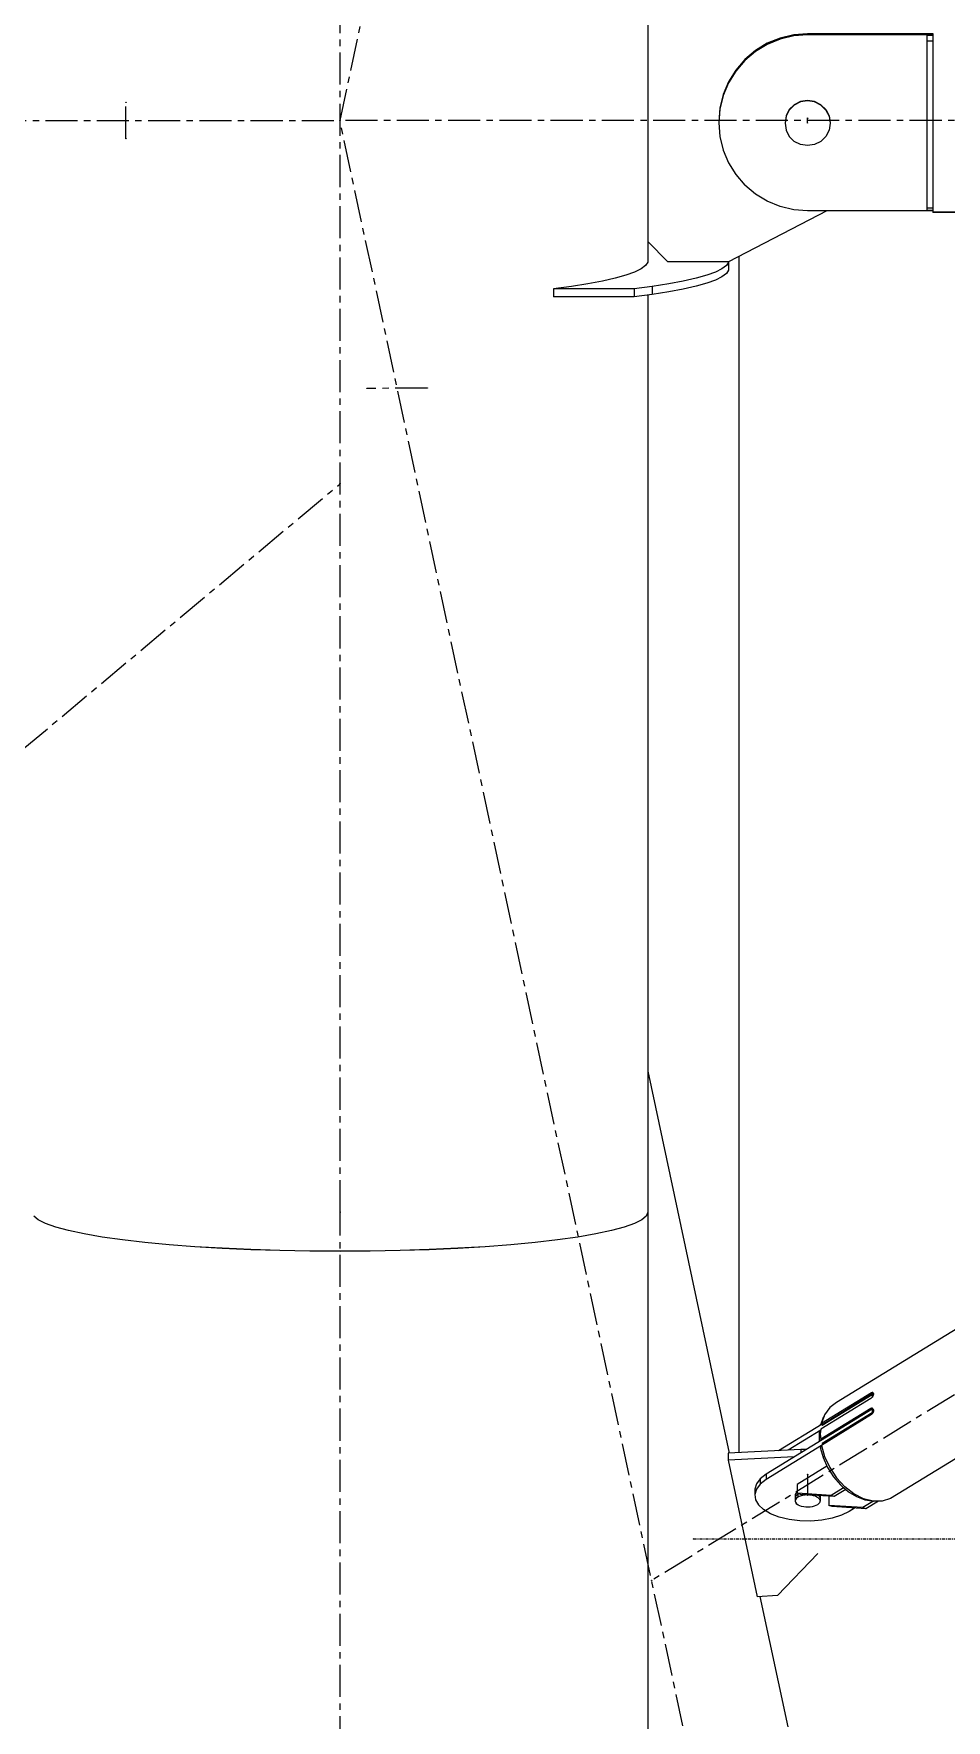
# Model space of a CAD drawing. Header units: millimetres. Extents: x 5143 to 30813, y 232 to 21408.
# Drawn here: x 11764.2 to 11990.1, y 5503.9 to 5921.8 of the extents above; entities that cross this region are included whole.
import ezdxf

# ---------------------------------------------------------------- set-up
doc = ezdxf.new("R2010")
doc.units = ezdxf.units.MM
doc.header["$LTSCALE"] = 0.25
for name, pattern in [('CENTER', [50.8, 31.75, -6.35, 6.35, -6.35]), ('XKITLINE00', [0]), ('XKITLINE03', [6, 3, -1, 1, -1])]:
    doc.linetypes.add(name, pattern=pattern)

msp = doc.modelspace()

# ---------------------------------------------------------------- linework, layer by layer
at = {"color": 8, "linetype": 'CENTER'}
for p, q in [((11840, 5629.8), (11840, 7286.23)), ((11840, 5900.27), (12015, 6720.27)), ((11786.98, 5895.77), (11786.98, 5904.77)), ((11589.27, 5900.27), (11840, 5900.27)), ((12015, 5080.27), (11840, 5900.27)), ((12370, 5900.27), (11840, 5900.27)), ((11955.8, 5899.7), (11955.8, 5900.85)), ((11861.6, 5833.98), (11846.7, 5833.9)), ((10096.38, 4350.27), (11840, 5810.27)), ((12349.38, 5803.7), (11917.19, 5538.56)), ((11840, 3985.69), (11840, 5629.8)), ((11955.8, 5564.87), (11955.8, 5559.62))]:
    msp.add_line(p, q, dxfattribs=at)
at = {"color": 8, "linetype": 'XKITLINE00'}
for p, q in [((11916.2, 5928.43), (11916.2, 5870.26)), ((11952.35, 5921.51), (11949, 5920.71)), ((11952.35, 5921.25), (11949, 5920.46)), ((11955.8, 5921.78), (11952.35, 5921.51)), ((11955.8, 5921.52), (11952.35, 5921.25)), ((11952.35, 5921.51), (11952.35, 5921.25)), ((11986.8, 5921.78), (11955.8, 5921.78)), ((11955.8, 5921.78), (11955.8, 5921.52)), ((11986.8, 5921.52), (11955.8, 5921.52)), ((11985.3, 5921.38), (11985.3, 5917.99)), ((11986.8, 5921.38), (11985.3, 5921.38)), ((11986.8, 5921.84), (11986.8, 5877.54)), ((11942.86, 5917.61), (11940.24, 5915.39)), ((11942.86, 5917.36), (11940.24, 5915.13)), ((11945.81, 5919.4), (11942.86, 5917.61)), ((11945.81, 5919.14), (11942.86, 5917.36)), ((11949, 5920.71), (11945.81, 5919.4)), ((11949, 5920.46), (11945.81, 5919.14)), ((11986.8, 5919.94), (11985.3, 5919.94)), ((11985.3, 5917.99), (11985.3, 5878)), ((11938, 5912.78), (11936.19, 5909.86)), ((11940.24, 5915.39), (11938, 5912.78)), ((11940.24, 5915.13), (11938, 5912.53)), ((11936.19, 5909.86), (11934.87, 5906.7)), ((11936.19, 5909.61), (11934.87, 5906.45)), ((11938, 5912.53), (11936.19, 5909.61)), ((11934.87, 5906.7), (11934.07, 5903.37)), ((11934.87, 5906.45), (11934.07, 5903.12)), ((11954.06, 5904.98), (11952.5, 5904.2)), ((11954.06, 5904.88), (11952.5, 5904.09)), ((11955.8, 5905.26), (11954.06, 5904.98)), ((11955.8, 5905.15), (11954.06, 5904.88)), ((11955.8, 5905.26), (11955.8, 5905.15)), ((11957.53, 5904.98), (11955.8, 5905.26)), ((11957.53, 5904.88), (11955.8, 5905.15)), ((11959.09, 5904.2), (11957.53, 5904.98)), ((11959.09, 5904.09), (11957.53, 5904.88)), ((11934.07, 5903.37), (11933.8, 5899.96)), ((11934.07, 5903.12), (11933.8, 5899.7)), ((11950.47, 5901.42), (11950.2, 5899.7)), ((11950.47, 5901.32), (11950.2, 5899.6)), ((11951.26, 5902.97), (11950.47, 5901.42)), ((11951.26, 5902.87), (11950.47, 5901.32)), ((11952.5, 5904.2), (11951.26, 5902.97)), ((11952.5, 5904.09), (11951.26, 5902.87)), ((11960.33, 5902.97), (11959.09, 5904.2)), ((11960.33, 5902.87), (11959.09, 5904.09)), ((11960.33, 5902.97), (11961.12, 5901.42)), ((11960.33, 5902.87), (11961.12, 5901.32)), ((11961.12, 5901.42), (11961.4, 5899.7)), ((11961.12, 5901.32), (11961.4, 5899.6)), ((11933.8, 5899.96), (11933.81, 5899.83)), ((11933.8, 5899.96), (11933.8, 5899.7)), ((11933.8, 5899.7), (11934.07, 5896.29)), ((11934.07, 5896.29), (11934.87, 5892.96)), ((11950.2, 5899.6), (11950.47, 5897.88)), ((11950.47, 5897.88), (11951.26, 5896.34)), ((11952.5, 5895.11), (11951.26, 5896.34)), ((11960.33, 5896.34), (11959.09, 5895.11)), ((11961.12, 5897.88), (11960.33, 5896.34)), ((11961.4, 5899.6), (11961.12, 5897.88)), ((11934.87, 5892.96), (11936.19, 5889.8)), ((11954.06, 5894.32), (11952.5, 5895.11)), ((11955.8, 5894.05), (11954.06, 5894.32)), ((11957.53, 5894.32), (11955.8, 5894.05)), ((11959.09, 5895.11), (11957.53, 5894.32)), ((11936.19, 5889.8), (11938, 5886.88)), ((11938, 5886.88), (11940.24, 5884.27)), ((11942.86, 5882.05), (11940.24, 5884.27)), ((11945.81, 5880.26), (11942.86, 5882.05)), ((11949, 5878.95), (11945.81, 5880.26)), ((11960.56, 5877.88), (11936.2, 5865.3)), ((11952.35, 5878.15), (11949, 5878.95)), ((11955.8, 5877.88), (11952.35, 5878.15)), ((11986.8, 5877.88), (11955.8, 5877.88)), ((11986.8, 5878.57), (11985.3, 5878.57)), ((11986.8, 5878), (11985.3, 5878)), ((12026.8, 5877.54), (11986.8, 5877.54)), ((11986.8, 5877.54), (11986.8, 5877.51)), ((12026.8, 5877.51), (11986.8, 5877.51)), ((11916.2, 5870.26), (11916.2, 5865.1)), ((11921.2, 5865.3), (11916.2, 5870.26)), ((11912.96, 5862.72), (11910.81, 5861.95)), ((11914.59, 5863.52), (11912.96, 5862.72)), ((11915.68, 5864.33), (11914.59, 5863.52)), ((11916.23, 5865.15), (11915.68, 5864.33)), ((11916.2, 5866.02), (11916.23, 5865.97)), ((11916.23, 5865.97), (11916.23, 5865.15)), ((11936.2, 5865.3), (11921.2, 5865.3)), ((11932.96, 5862.72), (11930.81, 5861.95)), ((11934.59, 5863.52), (11932.96, 5862.72)), ((11935.68, 5864.33), (11934.59, 5863.52)), ((11936.23, 5865.15), (11935.68, 5864.33)), ((11936.23, 5863.16), (11935.68, 5862.34)), ((11936.23, 5865.32), (11936.23, 5865.15)), ((11936.23, 5865.15), (11936.23, 5863.16)), ((11938.8, 5866.65), (11938.8, 5570.22)), ((11897.34, 5859.16), (11892.88, 5858.56)), ((11912.88, 5858.56), (11892.88, 5858.56)), ((11892.88, 5858.56), (11892.88, 5856.58)), ((11901.4, 5859.8), (11897.34, 5859.16)), ((11905.01, 5860.48), (11901.4, 5859.8)), ((11908.16, 5861.2), (11905.01, 5860.48)), ((11910.81, 5861.95), (11908.16, 5861.2)), ((11917.34, 5859.16), (11912.88, 5858.56)), ((11912.88, 5858.56), (11912.88, 5856.58)), ((11921.4, 5859.8), (11917.34, 5859.16)), ((11917.34, 5859.16), (11917.34, 5857.17)), ((11925.01, 5860.48), (11921.4, 5859.8)), ((11925.01, 5858.49), (11921.4, 5857.81)), ((11928.16, 5861.2), (11925.01, 5860.48)), ((11928.16, 5859.21), (11925.01, 5858.49)), ((11930.81, 5861.95), (11928.16, 5861.2)), ((11930.81, 5859.96), (11928.16, 5859.21)), ((11932.96, 5860.74), (11930.81, 5859.96)), ((11934.59, 5861.53), (11932.96, 5860.74)), ((11935.68, 5862.34), (11934.59, 5861.53)), ((11912.88, 5856.58), (11892.88, 5856.58)), ((11917.34, 5857.17), (11912.88, 5856.58)), ((11916.2, 5857.02), (11916.2, 5629.8)), ((11921.4, 5857.81), (11917.34, 5857.17)), ((12250.83, 5759.23), (11962.96, 5582.63)), ((11916.2, 5664.78), (11936.4, 5570.1)), ((11765.26, 5627.91), (11764.16, 5628.85)), ((11765.26, 5627.91), (11764.16, 5628.85)), ((11915.83, 5628.85), (11914.73, 5627.91)), ((11915.83, 5628.85), (11914.73, 5627.91)), ((11916.2, 5629.8), (11915.83, 5628.85)), ((11916.2, 5629.8), (11915.83, 5628.85)), ((11916.2, 5629.8), (11916.2, 5284.49)), ((11767.08, 5626.99), (11765.26, 5627.91)), ((11769.6, 5626.09), (11767.08, 5626.99)), ((11769.6, 5626.09), (11767.08, 5626.99)), ((11772.79, 5625.23), (11769.6, 5626.09)), ((11772.79, 5625.23), (11769.6, 5626.09)), ((11776.64, 5624.41), (11772.79, 5625.23)), ((11776.64, 5624.42), (11772.79, 5625.23)), ((11781.09, 5623.65), (11776.64, 5624.42)), ((11903.35, 5624.42), (11898.9, 5623.65)), ((11907.2, 5625.23), (11903.35, 5624.41)), ((11907.2, 5625.23), (11903.35, 5624.42)), ((11910.39, 5626.09), (11907.2, 5625.23)), ((11910.39, 5626.09), (11907.2, 5625.23)), ((11912.91, 5626.99), (11910.39, 5626.09)), ((11912.91, 5626.99), (11910.39, 5626.09)), ((11914.73, 5627.91), (11912.91, 5626.99)), ((11781.09, 5623.64), (11776.64, 5624.41)), ((11786.11, 5622.95), (11781.09, 5623.65)), ((11786.11, 5622.94), (11781.09, 5623.64)), ((11791.65, 5622.31), (11786.11, 5622.95)), ((11791.65, 5622.3), (11786.11, 5622.94)), ((11797.66, 5621.74), (11791.65, 5622.31)), ((11797.66, 5621.73), (11791.65, 5622.3)), ((11804.07, 5621.25), (11797.66, 5621.74)), ((11804.07, 5621.24), (11797.66, 5621.73)), ((11810.83, 5620.85), (11804.07, 5621.25)), ((11810.83, 5620.83), (11804.07, 5621.24)), ((11817.88, 5620.52), (11810.83, 5620.85)), ((11817.88, 5620.51), (11810.83, 5620.83)), ((11825.13, 5620.29), (11817.88, 5620.52)), ((11825.13, 5620.28), (11817.88, 5620.51)), ((11832.53, 5620.15), (11825.13, 5620.29)), ((11832.53, 5620.14), (11825.13, 5620.28)), ((11854.86, 5620.29), (11847.46, 5620.15)), ((11854.86, 5620.28), (11847.46, 5620.14)), ((11862.12, 5620.52), (11854.86, 5620.29)), ((11862.12, 5620.51), (11854.86, 5620.28)), ((11869.16, 5620.85), (11862.12, 5620.52)), ((11869.16, 5620.83), (11862.12, 5620.51)), ((11875.92, 5621.25), (11869.16, 5620.85)), ((11875.92, 5621.24), (11869.16, 5620.83)), ((11882.33, 5621.74), (11875.92, 5621.25)), ((11882.33, 5621.73), (11875.92, 5621.24)), ((11888.34, 5622.31), (11882.33, 5621.74)), ((11888.34, 5622.3), (11882.33, 5621.73)), ((11893.88, 5622.95), (11888.34, 5622.31)), ((11893.88, 5622.94), (11888.34, 5622.3)), ((11898.9, 5623.65), (11893.88, 5622.95)), ((11898.9, 5623.64), (11893.88, 5622.94)), ((11903.35, 5624.41), (11898.9, 5623.64)), ((11840, 5620.11), (11832.53, 5620.15)), ((11840, 5620.1), (11832.53, 5620.14)), ((11847.46, 5620.15), (11840, 5620.11)), ((11847.46, 5620.14), (11840, 5620.1)), ((12043.35, 5599.97), (11976.31, 5558.84)), ((11971.47, 5583.64), (11959.05, 5576.02)), ((11971.63, 5585.06), (11959.22, 5577.45)), ((11971.77, 5584.52), (11959.36, 5576.91)), ((11971.98, 5584.84), (11959.57, 5577.23)), ((11962.96, 5582.63), (11961.27, 5581.39)), ((11971.63, 5583.77), (11971.47, 5583.64)), ((11971.77, 5585.11), (11971.63, 5585.06)), ((11972.06, 5584.9), (11971.63, 5585.06)), ((11971.79, 5583.96), (11971.63, 5583.77)), ((11971.91, 5585.12), (11971.77, 5585.11)), ((11971.98, 5584.84), (11971.77, 5584.52)), ((11971.77, 5584.52), (11971.77, 5583.94)), ((11971.92, 5584.19), (11971.79, 5583.96)), ((11972.01, 5585.03), (11971.91, 5585.12)), ((11972.02, 5584.44), (11971.92, 5584.19)), ((11972.07, 5584.81), (11971.98, 5584.84)), ((11972.01, 5585.03), (11972.07, 5584.88)), ((11972.07, 5584.68), (11972.02, 5584.44)), ((11972.07, 5584.84), (11972.04, 5584.82)), ((11972.07, 5584.88), (11972.07, 5584.68)), ((11971.77, 5580.98), (11945.52, 5564.88)), ((11959.62, 5578.91), (11958.95, 5577.05)), ((11971.47, 5581.19), (11959.05, 5573.58)), ((11971.63, 5579.64), (11959.22, 5572.03)), ((11959.99, 5579.62), (11959.22, 5577.45)), ((11971.77, 5580.07), (11959.36, 5572.45)), ((11959.87, 5579.27), (11959.62, 5578.91)), ((11959.77, 5579.01), (11959.62, 5578.91)), ((11961.27, 5581.39), (11959.99, 5579.62)), ((11971.63, 5581.25), (11971.47, 5581.19)), ((11971.94, 5581.01), (11971.47, 5581.19)), ((11971.9, 5581.15), (11971.63, 5581.25)), ((11971.79, 5581.23), (11971.63, 5581.25)), ((11971.77, 5579.8), (11971.63, 5579.64)), ((11972.04, 5580.88), (11971.77, 5580.98)), ((11971.77, 5580.98), (11971.77, 5580.07)), ((11971.77, 5580.07), (11971.85, 5579.9)), ((11971.91, 5579.98), (11971.77, 5579.8)), ((11971.92, 5581.13), (11971.79, 5581.23)), ((11971.94, 5581.01), (11971.85, 5580.96)), ((11972.01, 5580.23), (11971.91, 5579.98)), ((11971.92, 5581.13), (11972.02, 5580.96)), ((11971.98, 5581.03), (11971.94, 5581.01)), ((11972.07, 5580.49), (11972.01, 5580.23)), ((11972.02, 5580.96), (11972.07, 5580.74)), ((11972.07, 5580.74), (11972.07, 5580.49)), ((11959.36, 5577.3), (11948.62, 5570.71)), ((11959.03, 5575.79), (11950.95, 5570.83)), ((11958.64, 5574.95), (11958.62, 5574.35)), ((11958.62, 5574.35), (11958.64, 5573.73)), ((11958.68, 5575.55), (11958.64, 5574.95)), ((11958.96, 5575.15), (11958.64, 5574.95)), ((11959.03, 5575.76), (11958.68, 5575.55)), ((11959.04, 5577.29), (11958.76, 5576.94)), ((11959.05, 5576.02), (11958.93, 5574.85)), ((11958.93, 5574.85), (11959.05, 5573.58)), ((11959.65, 5577.28), (11959.22, 5577.45)), ((11959.36, 5577.3), (11959.36, 5576.91)), ((11959.57, 5577.23), (11959.36, 5577.3)), ((11959.57, 5577.23), (11959.36, 5576.91)), ((11959.53, 5577.33), (11959.45, 5577.27)), ((11959.65, 5577.28), (11959.53, 5577.33)), ((11954.12, 5570.99), (11936.11, 5570.09)), ((11959.23, 5571.98), (11945.52, 5563.57)), ((11955.49, 5571), (11954.12, 5570.99)), ((11954.12, 5570.99), (11954.12, 5570.15)), ((11959.02, 5573.96), (11958.64, 5573.73)), ((11958.64, 5573.73), (11958.68, 5573.1)), ((11959.3, 5573.48), (11958.68, 5573.1)), ((11958.83, 5573.04), (11958.68, 5573.1)), ((11959.29, 5571.76), (11958.91, 5571.52)), ((11958.91, 5571.52), (11959.62, 5569.01)), ((11959.45, 5573.42), (11959.05, 5573.58)), ((11959.22, 5572.03), (11959.99, 5569.26)), ((11959.45, 5573.42), (11959.3, 5573.48)), ((11959.36, 5572.45), (11959.36, 5572.12)), ((11959.36, 5572.45), (11959.48, 5572.19)), ((11936.11, 5570.09), (11936.11, 5568.34)), ((11952.5, 5569.16), (11936.11, 5568.34)), ((11936.11, 5568.34), (11943.33, 5534.54)), ((11960.59, 5566.86), (11953.22, 5562.35)), ((11960, 5569.25), (11959.62, 5569.01)), ((11959.62, 5569.01), (11960.72, 5566.56)), ((11959.99, 5569.26), (11961.27, 5566.51)), ((11960.72, 5566.56), (11962.17, 5564.26)), ((11961.27, 5566.51), (11962.96, 5563.97)), ((11943.11, 5562.51), (11942.71, 5561.2)), ((11944.06, 5563.76), (11943.11, 5562.51)), ((11944.06, 5562.45), (11943.11, 5561.2)), ((11945.52, 5564.88), (11944.06, 5563.76)), ((11944.06, 5563.76), (11944.06, 5562.45)), ((11945.52, 5563.57), (11944.06, 5562.45)), ((11945.52, 5564.88), (11945.52, 5563.57)), ((11953.22, 5562.35), (11953.22, 5560.16)), ((11962.17, 5564.26), (11963.91, 5562.22)), ((11962.96, 5563.97), (11964.99, 5561.77)), ((11964.7, 5561.54), (11963.91, 5562.22)), ((11967.25, 5560.02), (11964.99, 5561.77)), ((11942.71, 5561.2), (11942.71, 5559.88)), ((11943.11, 5561.2), (11942.71, 5559.88)), ((11942.71, 5559.88), (11942.88, 5558.56)), ((11942.88, 5558.56), (11943.62, 5557.28)), ((11952.73, 5559.84), (11952.7, 5559.58)), ((11952.7, 5559.58), (11952.7, 5558.88)), ((11952.73, 5559.14), (11952.7, 5558.88)), ((11952.73, 5559.14), (11952.7, 5558.88)), ((11952.7, 5558.88), (11952.7, 5558.18)), ((11952.73, 5558.44), (11952.7, 5558.18)), ((11952.7, 5558.18), (11952.76, 5557.92)), ((11952.85, 5560.1), (11952.73, 5559.84)), ((11952.85, 5559.4), (11952.73, 5559.14)), ((11952.85, 5559.4), (11952.73, 5559.14)), ((11952.85, 5558.7), (11952.73, 5558.44)), ((11952.76, 5557.92), (11952.92, 5557.67)), ((11953.07, 5560.34), (11952.85, 5560.1)), ((11953.07, 5559.64), (11952.85, 5559.4)), ((11953.07, 5559.64), (11952.85, 5559.4)), ((11953.07, 5558.94), (11952.85, 5558.7)), ((11953.16, 5557.43), (11952.92, 5557.67)), ((11953.22, 5560.45), (11953.07, 5560.34)), ((11953.37, 5559.86), (11953.07, 5559.64)), ((11953.37, 5559.86), (11953.07, 5559.64)), ((11953.37, 5559.16), (11953.07, 5558.94)), ((11961.6, 5559.62), (11953.22, 5560.16)), ((11954.01, 5559.86), (11953.22, 5560.16)), ((11953.37, 5560.1), (11953.37, 5559.86)), ((11953.64, 5560), (11953.37, 5559.86)), ((11953.64, 5560), (11953.37, 5559.86)), ((11953.37, 5559.86), (11953.37, 5559.16)), ((11953.74, 5559.35), (11953.37, 5559.16)), ((11954.17, 5559.51), (11953.74, 5559.35)), ((11962.38, 5559.32), (11954.01, 5559.86)), ((11954.65, 5559.62), (11954.17, 5559.51)), ((11955.17, 5559.7), (11954.65, 5559.62)), ((11955.71, 5559.73), (11955.17, 5559.7)), ((11956.25, 5559.71), (11955.71, 5559.73)), ((11956.77, 5559.65), (11956.25, 5559.71)), ((11957.27, 5559.55), (11956.77, 5559.65)), ((11957.72, 5559.4), (11957.27, 5559.55)), ((11957.72, 5559.62), (11957.72, 5559.4)), ((11958.11, 5559.22), (11957.72, 5559.4)), ((11958.44, 5559.01), (11958.11, 5559.22)), ((11958.68, 5558.78), (11958.44, 5559.01)), ((11958.74, 5557.75), (11958.53, 5557.51)), ((11958.68, 5559.48), (11958.59, 5559.56)), ((11958.68, 5559.48), (11958.59, 5559.56)), ((11958.68, 5559.48), (11958.83, 5559.23)), ((11958.68, 5559.48), (11958.83, 5559.23)), ((11958.68, 5558.78), (11958.83, 5558.53)), ((11958.86, 5558.01), (11958.74, 5557.75)), ((11958.83, 5559.23), (11958.9, 5558.97)), ((11958.83, 5559.23), (11958.9, 5558.97)), ((11958.83, 5558.53), (11958.9, 5558.27)), ((11958.9, 5558.27), (11958.86, 5558.01)), ((11958.9, 5559.54), (11958.9, 5558.97)), ((11958.9, 5558.97), (11958.9, 5558.27)), ((11961.16, 5559.39), (11961.06, 5559.33)), ((11961.06, 5559.33), (11961.06, 5557.15)), ((11964.7, 5561.52), (11961.6, 5559.62)), ((11962.38, 5559.32), (11961.6, 5559.62)), ((11965.24, 5561.07), (11962.38, 5559.32)), ((11964.7, 5561.54), (11964.7, 5561.52)), ((11964.74, 5561.51), (11964.7, 5561.52)), ((11965.87, 5560.53), (11964.71, 5561.53)), ((11967.95, 5559.24), (11965.87, 5560.53)), ((11969.64, 5558.8), (11967.25, 5560.02)), ((11970.08, 5558.42), (11967.95, 5559.24)), ((11971.94, 5558.14), (11969.44, 5556.6)), ((11972.02, 5558.19), (11969.64, 5558.8)), ((11972.16, 5558.11), (11970.08, 5558.42)), ((11973.31, 5558.19), (11970.22, 5556.3)), ((11974.28, 5558.2), (11972.02, 5558.19)), ((11973.01, 5558.19), (11972.16, 5558.11)), ((11976.31, 5558.84), (11974.28, 5558.2)), ((11944.89, 5556.1), (11943.62, 5557.28)), ((11946.64, 5555.08), (11944.89, 5556.1)), ((11948.79, 5554.25), (11946.64, 5555.08)), ((11951.24, 5553.66), (11948.79, 5554.25)), ((11953.89, 5553.33), (11951.24, 5553.66)), ((11953.48, 5557.22), (11953.16, 5557.43)), ((11953.87, 5557.04), (11953.48, 5557.22)), ((11954.32, 5556.9), (11953.87, 5557.04)), ((11954.82, 5556.8), (11954.32, 5556.9)), ((11955.35, 5556.74), (11954.82, 5556.8)), ((11955.89, 5556.72), (11955.35, 5556.74)), ((11956.42, 5556.75), (11955.89, 5556.72)), ((11956.94, 5556.83), (11956.42, 5556.75)), ((11959.33, 5553.5), (11956.63, 5553.28)), ((11957.42, 5556.94), (11956.94, 5556.83)), ((11957.86, 5557.1), (11957.42, 5556.94)), ((11958.23, 5557.29), (11957.86, 5557.1)), ((11958.53, 5557.51), (11958.23, 5557.29)), ((11961.88, 5553.99), (11959.33, 5553.5)), ((11969.44, 5556.6), (11961.06, 5557.15)), ((11961.85, 5556.85), (11961.06, 5557.15)), ((11970.22, 5556.3), (11961.85, 5556.85)), ((11964.16, 5554.73), (11961.88, 5553.99)), ((11966.07, 5555.68), (11964.16, 5554.73)), ((11967.39, 5556.49), (11966.07, 5555.68)), ((11970.22, 5556.3), (11969.44, 5556.6)), ((11956.63, 5553.28), (11953.89, 5553.33)), ((11958.29, 5545.21), (11948.3, 5534.79)), ((11948.3, 5534.79), (11943.33, 5534.54)), ((11943.98, 5534.57), (11950.86, 5502.33))]:
    msp.add_line(p, q, dxfattribs=at)
at = {"color": 1, "linetype": 'XKITLINE03'}
msp.add_line((11927.5, 5548.87), (12282.5, 5548.87), dxfattribs=at)
at = {"color": 8, "linetype": 'XKITLINE00'}
for centre in [(11786.98, 5904.77), (11840, 5900.27), (11840, 5900.27), (11840, 5900.27), (11840, 5900.27), (11955.8, 5900.85), (11955.8, 5899.7), (11786.98, 5895.77), (11846.7, 5833.9), (11861.6, 5833.98), (11840, 5810.27), (11840, 5629.8), (11840, 5629.8), (11955.8, 5564.87), (11955.8, 5559.62), (11917.19, 5538.56)]:
    msp.add_circle(centre, 0.05, dxfattribs=at)
at = {"color": 1, "linetype": 'XKITLINE00'}
msp.add_circle((11927.5, 5548.87), 0.05, dxfattribs=at)

doc.saveas('drawing.dxf')
